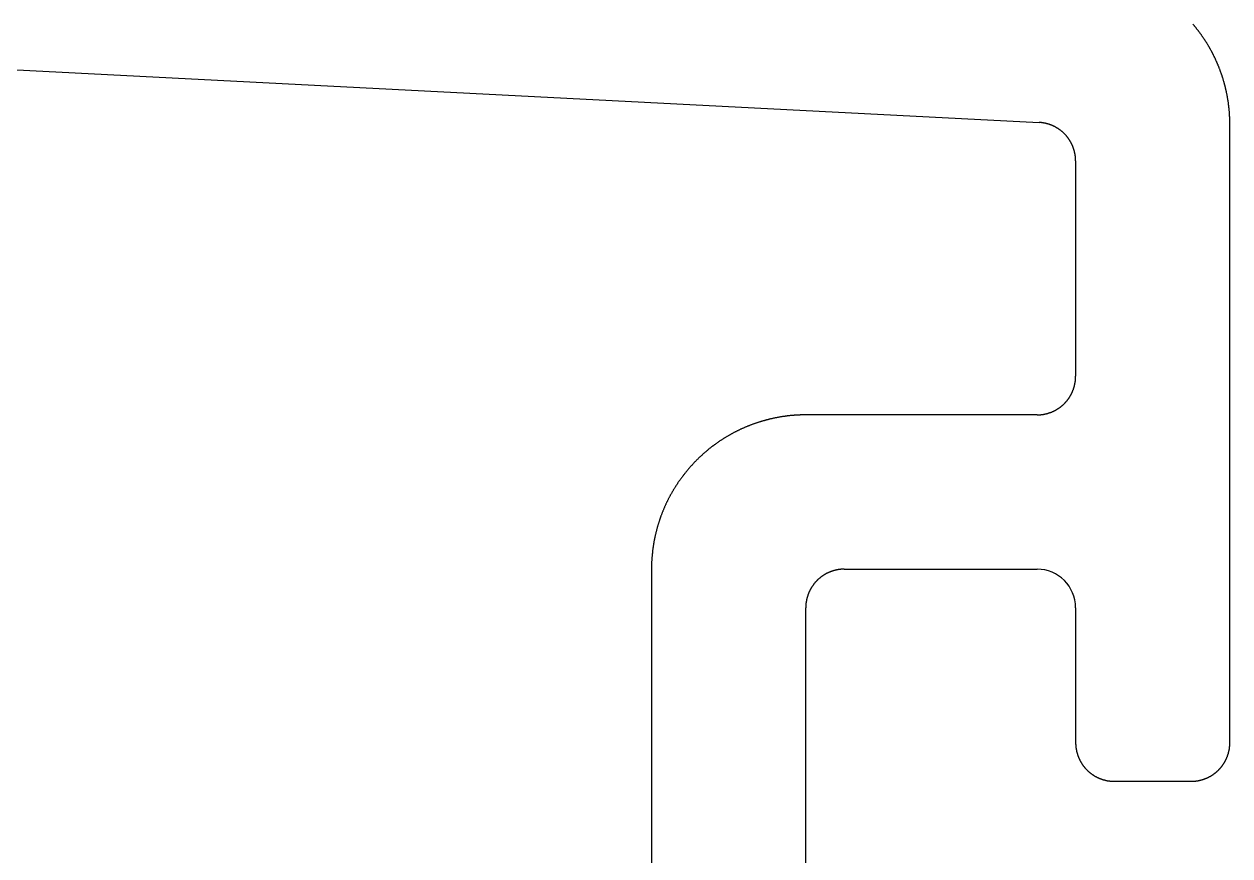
# Model space of a CAD drawing. Extents: x 684.6 to 746.4, y 447.5 to 521.4.
# Drawn here: x 730.76 to 746.39, y 498.7 to 509.49 of the extents above; entities that cross this region are included whole.
import ezdxf

# ---------------------------------------------------------------- set-up
doc = ezdxf.new("R2010")
doc.units = 0
doc.layers.get('0').update_dxf_attribs({"linetype": 'CONTINUOUS'})

msp = doc.modelspace()

# ---------------------------------------------------------------- linework, layer by layer
for p, q in [((722.469, 509.317), (743.919, 508.213)), ((746.393, 500.171), (746.393, 508.188)), ((744.393, 507.713), (744.393, 504.921)), ((743.893, 504.421), (740.893, 504.421)), ((738.893, 502.421), (738.893, 490.421)), ((741.393, 502.421), (743.893, 502.421)), ((740.893, 490.921), (740.893, 501.921)), ((744.393, 501.921), (744.393, 500.171)), ((744.893, 499.671), (745.893, 499.671))]:
    msp.add_line(p, q)
for points in [[(746.393, 508.188, 0), (746.393, 508.194, 0), (746.393, 508.2, 0), (746.393, 508.206, 0), (746.393, 508.212, 0), (746.393, 508.218, 0), (746.393, 508.224, 0), (746.392, 508.23, 0), (746.392, 508.236, 0), (746.392, 508.242, 0), (746.392, 508.248, 0), (746.392, 508.254, 0), (746.392, 508.26, 0), (746.391, 508.266, 0), (746.391, 508.272, 0), (746.391, 508.278, 0), (746.391, 508.284, 0), (746.39, 508.29, 0), (746.39, 508.296, 0), (746.39, 508.302, 0), (746.389, 508.308, 0), (746.389, 508.313, 0), (746.389, 508.319, 0), (746.388, 508.325, 0), (746.388, 508.331, 0), (746.387, 508.337, 0), (746.387, 508.343, 0), (746.386, 508.349, 0), (746.386, 508.355, 0), (746.385, 508.361, 0), (746.385, 508.367, 0), (746.384, 508.373, 0), (746.384, 508.379, 0), (746.383, 508.384, 0), (746.383, 508.39, 0), (746.382, 508.396, 0), (746.381, 508.402, 0), (746.381, 508.408, 0), (746.38, 508.414, 0), (746.379, 508.42, 0), (746.379, 508.426, 0), (746.378, 508.432, 0), (746.377, 508.437, 0), (746.377, 508.443, 0), (746.376, 508.449, 0), (746.375, 508.455, 0), (746.374, 508.461, 0), (746.373, 508.467, 0), (746.373, 508.473, 0), (746.372, 508.478, 0), (746.371, 508.484, 0), (746.37, 508.49, 0), (746.369, 508.496, 0), (746.368, 508.502, 0), (746.367, 508.508, 0), (746.366, 508.514, 0), (746.365, 508.519, 0), (746.364, 508.525, 0), (746.363, 508.531, 0), (746.362, 508.537, 0), (746.361, 508.543, 0), (746.36, 508.548, 0), (746.359, 508.554, 0), (746.358, 508.56, 0), (746.357, 508.566, 0), (746.356, 508.572, 0), (746.355, 508.578, 0), (746.353, 508.583, 0), (746.352, 508.589, 0), (746.351, 508.595, 0), (746.35, 508.601, 0), (746.349, 508.607, 0), (746.347, 508.612, 0), (746.346, 508.618, 0), (746.345, 508.624, 0), (746.344, 508.63, 0), (746.342, 508.636, 0), (746.341, 508.641, 0), (746.34, 508.647, 0), (746.338, 508.653, 0), (746.337, 508.659, 0), (746.335, 508.664, 0), (746.334, 508.67, 0), (746.332, 508.676, 0), (746.331, 508.682, 0), (746.33, 508.687, 0), (746.328, 508.693, 0), (746.327, 508.699, 0), (746.325, 508.705, 0), (746.323, 508.711, 0), (746.322, 508.716, 0), (746.32, 508.722, 0), (746.319, 508.728, 0), (746.317, 508.733, 0), (746.315, 508.739, 0), (746.314, 508.745, 0), (746.312, 508.751, 0), (746.31, 508.756, 0), (746.309, 508.762, 0), (746.307, 508.768, 0), (746.305, 508.773, 0), (746.304, 508.779, 0), (746.302, 508.785, 0), (746.3, 508.791, 0), (746.298, 508.796, 0), (746.296, 508.802, 0), (746.295, 508.808, 0), (746.293, 508.813, 0), (746.291, 508.819, 0), (746.289, 508.825, 0), (746.287, 508.83, 0), (746.285, 508.836, 0), (746.283, 508.842, 0), (746.281, 508.847, 0), (746.279, 508.853, 0), (746.277, 508.858, 0), (746.275, 508.864, 0), (746.273, 508.87, 0), (746.271, 508.875, 0), (746.269, 508.881, 0), (746.267, 508.886, 0), (746.265, 508.892, 0), (746.263, 508.898, 0), (746.261, 508.903, 0), (746.259, 508.909, 0), (746.256, 508.914, 0), (746.254, 508.92, 0), (746.252, 508.925, 0), (746.25, 508.931, 0), (746.248, 508.937, 0), (746.245, 508.942, 0), (746.243, 508.948, 0), (746.241, 508.953, 0), (746.239, 508.959, 0), (746.236, 508.964, 0), (746.234, 508.97, 0), (746.232, 508.975, 0), (746.229, 508.98, 0), (746.227, 508.986, 0), (746.225, 508.991, 0), (746.222, 508.997, 0), (746.22, 509.002, 0), (746.217, 509.008, 0), (746.215, 509.013, 0), (746.212, 509.018, 0), (746.21, 509.024, 0), (746.207, 509.029, 0), (746.205, 509.035, 0), (746.202, 509.04, 0), (746.2, 509.045, 0), (746.197, 509.051, 0), (746.195, 509.056, 0), (746.192, 509.061, 0), (746.19, 509.067, 0), (746.187, 509.072, 0), (746.184, 509.077, 0), (746.182, 509.083, 0), (746.179, 509.088, 0), (746.176, 509.093, 0), (746.174, 509.098, 0), (746.171, 509.104, 0), (746.168, 509.109, 0), (746.166, 509.114, 0), (746.163, 509.119, 0), (746.16, 509.125, 0), (746.157, 509.13, 0), (746.155, 509.135, 0), (746.152, 509.14, 0), (746.149, 509.145, 0), (746.146, 509.151, 0), (746.143, 509.156, 0), (746.14, 509.161, 0), (746.137, 509.166, 0), (746.135, 509.171, 0), (746.132, 509.176, 0), (746.129, 509.182, 0), (746.126, 509.187, 0), (746.123, 509.192, 0), (746.12, 509.197, 0), (746.117, 509.202, 0), (746.114, 509.207, 0), (746.111, 509.212, 0), (746.108, 509.217, 0), (746.105, 509.222, 0), (746.102, 509.227, 0), (746.099, 509.233, 0), (746.095, 509.238, 0), (746.092, 509.243, 0), (746.089, 509.248, 0), (746.086, 509.253, 0), (746.083, 509.258, 0), (746.08, 509.263, 0), (746.077, 509.268, 0), (746.073, 509.273, 0), (746.07, 509.278, 0), (746.067, 509.283, 0), (746.064, 509.288, 0), (746.06, 509.293, 0), (746.057, 509.297, 0), (746.054, 509.302, 0), (746.05, 509.307, 0), (746.047, 509.312, 0), (746.044, 509.317, 0), (746.04, 509.322, 0), (746.037, 509.327, 0), (746.034, 509.332, 0), (746.03, 509.337, 0), (746.027, 509.342, 0), (746.023, 509.346, 0), (746.02, 509.351, 0), (746.016, 509.356, 0), (746.013, 509.361, 0), (746.009, 509.366, 0), (746.006, 509.371, 0), (746.002, 509.375, 0), (745.999, 509.38, 0), (745.995, 509.385, 0), (745.992, 509.39, 0), (745.988, 509.395, 0), (745.984, 509.399, 0), (745.981, 509.404, 0), (745.977, 509.409, 0), (745.973, 509.414, 0), (745.97, 509.418, 0), (745.966, 509.423, 0), (745.962, 509.428, 0), (745.959, 509.432, 0), (745.955, 509.437, 0), (745.951, 509.442, 0), (745.948, 509.446, 0), (745.944, 509.451, 0), (745.94, 509.456, 0), (745.936, 509.46, 0), (745.932, 509.465, 0), (745.929, 509.469, 0), (745.925, 509.474, 0), (745.921, 509.479, 0), (745.917, 509.483, 0), (745.913, 509.488, 0)], [(744.393, 507.713, 0), (744.393, 507.717, 0), (744.393, 507.721, 0), (744.393, 507.725, 0), (744.393, 507.729, 0), (744.392, 507.733, 0), (744.392, 507.737, 0), (744.392, 507.741, 0), (744.392, 507.745, 0), (744.392, 507.749, 0), (744.391, 507.753, 0), (744.391, 507.757, 0), (744.391, 507.761, 0), (744.39, 507.765, 0), (744.39, 507.769, 0), (744.389, 507.773, 0), (744.389, 507.777, 0), (744.388, 507.781, 0), (744.388, 507.785, 0), (744.387, 507.789, 0), (744.386, 507.793, 0), (744.386, 507.797, 0), (744.385, 507.801, 0), (744.384, 507.805, 0), (744.384, 507.808, 0), (744.383, 507.812, 0), (744.382, 507.816, 0), (744.381, 507.82, 0), (744.38, 507.824, 0), (744.379, 507.828, 0), (744.378, 507.832, 0), (744.377, 507.836, 0), (744.376, 507.84, 0), (744.375, 507.843, 0), (744.374, 507.847, 0), (744.373, 507.851, 0), (744.372, 507.855, 0), (744.371, 507.859, 0), (744.37, 507.862, 0), (744.369, 507.866, 0), (744.367, 507.87, 0), (744.366, 507.874, 0), (744.365, 507.877, 0), (744.364, 507.881, 0), (744.362, 507.885, 0), (744.361, 507.889, 0), (744.359, 507.892, 0), (744.358, 507.896, 0), (744.356, 507.9, 0), (744.355, 507.903, 0), (744.353, 507.907, 0), (744.352, 507.911, 0), (744.35, 507.914, 0), (744.349, 507.918, 0), (744.347, 507.922, 0), (744.345, 507.925, 0), (744.344, 507.929, 0), (744.342, 507.932, 0), (744.34, 507.936, 0), (744.338, 507.94, 0), (744.337, 507.943, 0), (744.335, 507.947, 0), (744.333, 507.95, 0), (744.331, 507.954, 0), (744.329, 507.957, 0), (744.327, 507.96, 0), (744.325, 507.964, 0), (744.323, 507.967, 0), (744.321, 507.971, 0), (744.319, 507.974, 0), (744.317, 507.978, 0), (744.315, 507.981, 0), (744.313, 507.984, 0), (744.311, 507.988, 0), (744.309, 507.991, 0), (744.306, 507.994, 0), (744.304, 507.997, 0), (744.302, 508.001, 0), (744.3, 508.004, 0), (744.297, 508.007, 0), (744.295, 508.01, 0), (744.293, 508.014, 0), (744.29, 508.017, 0), (744.288, 508.02, 0), (744.285, 508.023, 0), (744.283, 508.026, 0), (744.28, 508.029, 0), (744.278, 508.032, 0), (744.275, 508.035, 0), (744.273, 508.038, 0), (744.27, 508.041, 0), (744.268, 508.044, 0), (744.265, 508.047, 0), (744.262, 508.05, 0), (744.26, 508.053, 0), (744.257, 508.056, 0), (744.254, 508.059, 0), (744.251, 508.062, 0), (744.249, 508.065, 0), (744.246, 508.067, 0), (744.243, 508.07, 0), (744.24, 508.073, 0), (744.237, 508.076, 0), (744.234, 508.078, 0), (744.231, 508.081, 0), (744.229, 508.084, 0), (744.226, 508.086, 0), (744.223, 508.089, 0), (744.22, 508.092, 0), (744.217, 508.094, 0), (744.214, 508.097, 0), (744.211, 508.099, 0), (744.207, 508.102, 0), (744.204, 508.104, 0), (744.201, 508.107, 0), (744.198, 508.109, 0), (744.195, 508.112, 0), (744.192, 508.114, 0), (744.189, 508.116, 0), (744.185, 508.119, 0), (744.182, 508.121, 0), (744.179, 508.123, 0), (744.176, 508.125, 0), (744.172, 508.128, 0), (744.169, 508.13, 0), (744.166, 508.132, 0), (744.162, 508.134, 0), (744.159, 508.136, 0), (744.156, 508.138, 0), (744.152, 508.14, 0), (744.149, 508.142, 0), (744.145, 508.144, 0), (744.142, 508.146, 0), (744.139, 508.148, 0), (744.135, 508.15, 0), (744.132, 508.152, 0), (744.128, 508.154, 0), (744.125, 508.156, 0), (744.121, 508.158, 0), (744.118, 508.16, 0), (744.114, 508.161, 0), (744.11, 508.163, 0), (744.107, 508.165, 0), (744.103, 508.166, 0), (744.1, 508.168, 0), (744.096, 508.17, 0), (744.092, 508.171, 0), (744.089, 508.173, 0), (744.085, 508.175, 0), (744.081, 508.176, 0), (744.078, 508.178, 0), (744.074, 508.179, 0), (744.07, 508.18, 0), (744.067, 508.182, 0), (744.063, 508.183, 0), (744.059, 508.185, 0), (744.055, 508.186, 0), (744.052, 508.187, 0), (744.048, 508.188, 0), (744.044, 508.19, 0), (744.04, 508.191, 0), (744.036, 508.192, 0), (744.033, 508.193, 0), (744.029, 508.194, 0), (744.025, 508.195, 0), (744.021, 508.196, 0), (744.017, 508.197, 0), (744.013, 508.198, 0), (744.009, 508.199, 0), (744.006, 508.2, 0), (744.002, 508.201, 0), (743.998, 508.202, 0), (743.994, 508.203, 0), (743.99, 508.204, 0), (743.986, 508.204, 0), (743.982, 508.205, 0), (743.978, 508.206, 0), (743.974, 508.206, 0), (743.97, 508.207, 0), (743.966, 508.208, 0), (743.962, 508.208, 0), (743.958, 508.209, 0), (743.955, 508.209, 0), (743.951, 508.21, 0), (743.947, 508.21, 0), (743.943, 508.211, 0), (743.939, 508.211, 0), (743.935, 508.211, 0), (743.931, 508.212, 0), (743.927, 508.212, 0), (743.923, 508.212, 0), (743.919, 508.213, 0)], [(743.893, 504.421, 0), (743.897, 504.421, 0), (743.901, 504.421, 0), (743.905, 504.421, 0), (743.909, 504.421, 0), (743.914, 504.421, 0), (743.918, 504.422, 0), (743.922, 504.422, 0), (743.926, 504.422, 0), (743.93, 504.422, 0), (743.934, 504.423, 0), (743.938, 504.423, 0), (743.942, 504.423, 0), (743.947, 504.424, 0), (743.951, 504.424, 0), (743.955, 504.425, 0), (743.959, 504.425, 0), (743.963, 504.426, 0), (743.967, 504.427, 0), (743.971, 504.427, 0), (743.975, 504.428, 0), (743.979, 504.429, 0), (743.983, 504.429, 0), (743.987, 504.43, 0), (743.991, 504.431, 0), (743.995, 504.432, 0), (743.999, 504.433, 0), (744.003, 504.434, 0), (744.007, 504.435, 0), (744.011, 504.435, 0), (744.015, 504.436, 0), (744.019, 504.438, 0), (744.023, 504.439, 0), (744.027, 504.44, 0), (744.031, 504.441, 0), (744.035, 504.442, 0), (744.039, 504.443, 0), (744.043, 504.444, 0), (744.047, 504.446, 0), (744.051, 504.447, 0), (744.055, 504.448, 0), (744.059, 504.45, 0), (744.063, 504.451, 0), (744.066, 504.452, 0), (744.07, 504.454, 0), (744.074, 504.455, 0), (744.078, 504.457, 0), (744.082, 504.458, 0), (744.086, 504.46, 0), (744.089, 504.462, 0), (744.093, 504.463, 0), (744.097, 504.465, 0), (744.101, 504.467, 0), (744.104, 504.468, 0), (744.108, 504.47, 0), (744.112, 504.472, 0), (744.115, 504.474, 0), (744.119, 504.475, 0), (744.123, 504.477, 0), (744.126, 504.479, 0), (744.13, 504.481, 0), (744.134, 504.483, 0), (744.137, 504.485, 0), (744.141, 504.487, 0), (744.144, 504.489, 0), (744.148, 504.491, 0), (744.151, 504.493, 0), (744.155, 504.495, 0), (744.158, 504.498, 0), (744.162, 504.5, 0), (744.165, 504.502, 0), (744.169, 504.504, 0), (744.172, 504.506, 0), (744.175, 504.509, 0), (744.179, 504.511, 0), (744.182, 504.513, 0), (744.186, 504.516, 0), (744.189, 504.518, 0), (744.192, 504.521, 0), (744.195, 504.523, 0), (744.199, 504.525, 0), (744.202, 504.528, 0), (744.205, 504.531, 0), (744.208, 504.533, 0), (744.211, 504.536, 0), (744.215, 504.538, 0), (744.218, 504.541, 0), (744.221, 504.544, 0), (744.224, 504.546, 0), (744.227, 504.549, 0), (744.23, 504.552, 0), (744.233, 504.555, 0), (744.236, 504.557, 0), (744.239, 504.56, 0), (744.242, 504.563, 0), (744.245, 504.566, 0), (744.248, 504.569, 0), (744.251, 504.572, 0), (744.254, 504.575, 0), (744.256, 504.578, 0), (744.259, 504.581, 0), (744.262, 504.584, 0), (744.265, 504.587, 0), (744.267, 504.59, 0), (744.27, 504.593, 0), (744.273, 504.596, 0), (744.275, 504.599, 0), (744.278, 504.602, 0), (744.281, 504.605, 0), (744.283, 504.609, 0), (744.286, 504.612, 0), (744.288, 504.615, 0), (744.291, 504.618, 0), (744.293, 504.621, 0), (744.296, 504.625, 0), (744.298, 504.628, 0), (744.3, 504.631, 0), (744.303, 504.635, 0), (744.305, 504.638, 0), (744.307, 504.642, 0), (744.31, 504.645, 0), (744.312, 504.648, 0), (744.314, 504.652, 0), (744.316, 504.655, 0), (744.318, 504.659, 0), (744.32, 504.662, 0), (744.323, 504.666, 0), (744.325, 504.669, 0), (744.327, 504.673, 0), (744.329, 504.677, 0), (744.331, 504.68, 0), (744.333, 504.684, 0), (744.335, 504.687, 0), (744.336, 504.691, 0), (744.338, 504.695, 0), (744.34, 504.698, 0), (744.342, 504.702, 0), (744.344, 504.706, 0), (744.346, 504.709, 0), (744.347, 504.713, 0), (744.349, 504.717, 0), (744.351, 504.721, 0), (744.352, 504.724, 0), (744.354, 504.728, 0), (744.355, 504.732, 0), (744.357, 504.736, 0), (744.358, 504.74, 0), (744.36, 504.743, 0), (744.361, 504.747, 0), (744.363, 504.751, 0), (744.364, 504.755, 0), (744.366, 504.759, 0), (744.367, 504.763, 0), (744.368, 504.767, 0), (744.369, 504.771, 0), (744.371, 504.775, 0), (744.372, 504.779, 0), (744.373, 504.782, 0), (744.374, 504.786, 0), (744.375, 504.79, 0), (744.376, 504.794, 0), (744.377, 504.798, 0), (744.378, 504.802, 0), (744.379, 504.806, 0), (744.38, 504.81, 0), (744.381, 504.814, 0), (744.382, 504.818, 0), (744.383, 504.822, 0), (744.384, 504.826, 0), (744.384, 504.831, 0), (744.385, 504.835, 0), (744.386, 504.839, 0), (744.387, 504.843, 0), (744.387, 504.847, 0), (744.388, 504.851, 0), (744.388, 504.855, 0), (744.389, 504.859, 0), (744.389, 504.863, 0), (744.39, 504.867, 0), (744.39, 504.871, 0), (744.391, 504.875, 0), (744.391, 504.88, 0), (744.391, 504.884, 0), (744.392, 504.888, 0), (744.392, 504.892, 0), (744.392, 504.896, 0), (744.392, 504.9, 0), (744.393, 504.904, 0), (744.393, 504.909, 0), (744.393, 504.913, 0), (744.393, 504.917, 0), (744.393, 504.921, 0)], [(740.893, 504.421, 0), (740.886, 504.421, 0), (740.879, 504.421, 0), (740.872, 504.421, 0), (740.865, 504.421, 0), (740.858, 504.421, 0), (740.85, 504.421, 0), (740.843, 504.42, 0), (740.836, 504.42, 0), (740.829, 504.42, 0), (740.822, 504.42, 0), (740.815, 504.419, 0), (740.808, 504.419, 0), (740.801, 504.419, 0), (740.794, 504.419, 0), (740.787, 504.418, 0), (740.78, 504.418, 0), (740.773, 504.417, 0), (740.766, 504.417, 0), (740.759, 504.416, 0), (740.752, 504.416, 0), (740.745, 504.416, 0), (740.738, 504.415, 0), (740.731, 504.414, 0), (740.724, 504.414, 0), (740.717, 504.413, 0), (740.71, 504.413, 0), (740.703, 504.412, 0), (740.696, 504.411, 0), (740.689, 504.411, 0), (740.682, 504.41, 0), (740.675, 504.409, 0), (740.668, 504.408, 0), (740.661, 504.408, 0), (740.654, 504.407, 0), (740.647, 504.406, 0), (740.64, 504.405, 0), (740.633, 504.404, 0), (740.627, 504.403, 0), (740.62, 504.402, 0), (740.613, 504.401, 0), (740.606, 504.4, 0), (740.599, 504.399, 0), (740.592, 504.398, 0), (740.585, 504.397, 0), (740.578, 504.396, 0), (740.571, 504.395, 0), (740.564, 504.394, 0), (740.557, 504.393, 0), (740.551, 504.391, 0), (740.544, 504.39, 0), (740.537, 504.389, 0), (740.53, 504.388, 0), (740.523, 504.386, 0), (740.516, 504.385, 0), (740.509, 504.384, 0), (740.502, 504.382, 0), (740.496, 504.381, 0), (740.489, 504.38, 0), (740.482, 504.378, 0), (740.475, 504.377, 0), (740.468, 504.375, 0), (740.461, 504.374, 0), (740.454, 504.372, 0), (740.448, 504.371, 0), (740.441, 504.369, 0), (740.434, 504.368, 0), (740.427, 504.366, 0), (740.42, 504.364, 0), (740.413, 504.363, 0), (740.407, 504.361, 0), (740.4, 504.359, 0), (740.393, 504.357, 0), (740.386, 504.356, 0), (740.379, 504.354, 0), (740.373, 504.352, 0), (740.366, 504.35, 0), (740.359, 504.348, 0), (740.352, 504.346, 0), (740.345, 504.345, 0), (740.339, 504.343, 0), (740.332, 504.341, 0), (740.325, 504.339, 0), (740.318, 504.337, 0), (740.312, 504.335, 0), (740.305, 504.333, 0), (740.298, 504.33, 0), (740.291, 504.328, 0), (740.285, 504.326, 0), (740.278, 504.324, 0), (740.271, 504.322, 0), (740.265, 504.32, 0), (740.258, 504.317, 0), (740.251, 504.315, 0), (740.245, 504.313, 0), (740.238, 504.311, 0), (740.231, 504.308, 0), (740.225, 504.306, 0), (740.218, 504.304, 0), (740.211, 504.301, 0), (740.205, 504.299, 0), (740.198, 504.296, 0), (740.191, 504.294, 0), (740.185, 504.291, 0), (740.178, 504.289, 0), (740.172, 504.286, 0), (740.165, 504.284, 0), (740.159, 504.281, 0), (740.152, 504.279, 0), (740.145, 504.276, 0), (740.139, 504.273, 0), (740.132, 504.271, 0), (740.126, 504.268, 0), (740.119, 504.265, 0), (740.113, 504.263, 0), (740.106, 504.26, 0), (740.1, 504.257, 0), (740.094, 504.254, 0), (740.087, 504.251, 0), (740.081, 504.249, 0), (740.074, 504.246, 0), (740.068, 504.243, 0), (740.062, 504.24, 0), (740.055, 504.237, 0), (740.049, 504.234, 0), (740.042, 504.231, 0), (740.036, 504.228, 0), (740.03, 504.225, 0), (740.024, 504.222, 0), (740.017, 504.219, 0), (740.011, 504.216, 0), (740.005, 504.213, 0), (739.998, 504.21, 0), (739.992, 504.207, 0), (739.986, 504.203, 0), (739.98, 504.2, 0), (739.973, 504.197, 0), (739.967, 504.194, 0), (739.961, 504.191, 0), (739.955, 504.187, 0), (739.949, 504.184, 0), (739.943, 504.181, 0), (739.936, 504.177, 0), (739.93, 504.174, 0), (739.924, 504.171, 0), (739.918, 504.167, 0), (739.912, 504.164, 0), (739.906, 504.16, 0), (739.9, 504.157, 0), (739.894, 504.154, 0), (739.888, 504.15, 0), (739.882, 504.146, 0), (739.876, 504.143, 0), (739.87, 504.139, 0), (739.864, 504.136, 0), (739.858, 504.132, 0), (739.852, 504.129, 0), (739.846, 504.125, 0), (739.84, 504.121, 0), (739.834, 504.118, 0), (739.828, 504.114, 0), (739.822, 504.11, 0), (739.816, 504.106, 0), (739.81, 504.103, 0), (739.804, 504.099, 0), (739.798, 504.095, 0), (739.793, 504.091, 0), (739.787, 504.087, 0), (739.781, 504.083, 0), (739.775, 504.079, 0), (739.769, 504.075, 0), (739.763, 504.071, 0), (739.758, 504.067, 0), (739.752, 504.063, 0), (739.746, 504.059, 0), (739.74, 504.055, 0), (739.735, 504.051, 0), (739.729, 504.047, 0), (739.723, 504.043, 0), (739.717, 504.039, 0), (739.712, 504.035, 0), (739.706, 504.031, 0), (739.7, 504.026, 0), (739.695, 504.022, 0), (739.689, 504.018, 0), (739.683, 504.014, 0), (739.678, 504.01, 0), (739.672, 504.005, 0), (739.667, 504.001, 0), (739.661, 503.997, 0), (739.656, 503.992, 0), (739.65, 503.988, 0), (739.644, 503.983, 0), (739.639, 503.979, 0), (739.634, 503.975, 0), (739.628, 503.97, 0), (739.623, 503.966, 0), (739.617, 503.961, 0), (739.612, 503.957, 0), (739.606, 503.952, 0), (739.601, 503.948, 0), (739.596, 503.943, 0), (739.59, 503.938, 0), (739.585, 503.934, 0), (739.579, 503.929, 0), (739.574, 503.925, 0), (739.569, 503.92, 0), (739.564, 503.915, 0), (739.558, 503.911, 0), (739.553, 503.906, 0), (739.548, 503.901, 0), (739.543, 503.896, 0), (739.537, 503.892, 0), (739.532, 503.887, 0), (739.527, 503.882, 0), (739.522, 503.877, 0), (739.517, 503.872, 0), (739.512, 503.868, 0), (739.507, 503.863, 0), (739.502, 503.858, 0), (739.497, 503.853, 0), (739.492, 503.848, 0), (739.487, 503.843, 0), (739.482, 503.838, 0), (739.477, 503.833, 0), (739.472, 503.828, 0), (739.467, 503.823, 0), (739.462, 503.818, 0), (739.457, 503.813, 0), (739.452, 503.808, 0), (739.447, 503.803, 0), (739.443, 503.798, 0), (739.438, 503.793, 0), (739.433, 503.788, 0), (739.428, 503.783, 0), (739.423, 503.778, 0), (739.419, 503.772, 0), (739.414, 503.767, 0), (739.409, 503.762, 0), (739.405, 503.757, 0), (739.4, 503.752, 0), (739.395, 503.746, 0), (739.391, 503.741, 0), (739.386, 503.736, 0), (739.381, 503.73, 0), (739.377, 503.725, 0), (739.372, 503.72, 0), (739.368, 503.714, 0), (739.363, 503.709, 0), (739.359, 503.704, 0), (739.354, 503.698, 0), (739.35, 503.693, 0), (739.345, 503.687, 0), (739.341, 503.682, 0), (739.336, 503.677, 0), (739.332, 503.671, 0), (739.328, 503.666, 0), (739.323, 503.66, 0), (739.319, 503.655, 0), (739.315, 503.649, 0), (739.31, 503.643, 0), (739.306, 503.638, 0), (739.302, 503.632, 0), (739.297, 503.627, 0), (739.293, 503.621, 0), (739.289, 503.615, 0), (739.285, 503.61, 0), (739.281, 503.604, 0), (739.277, 503.598, 0), (739.272, 503.593, 0), (739.268, 503.587, 0), (739.264, 503.581, 0), (739.26, 503.576, 0), (739.256, 503.57, 0), (739.252, 503.564, 0), (739.248, 503.558, 0), (739.244, 503.553, 0), (739.24, 503.547, 0), (739.236, 503.541, 0), (739.232, 503.535, 0), (739.228, 503.529, 0), (739.224, 503.523, 0), (739.221, 503.517, 0), (739.217, 503.512, 0), (739.213, 503.506, 0), (739.209, 503.5, 0), (739.205, 503.494, 0), (739.202, 503.488, 0), (739.198, 503.482, 0), (739.194, 503.476, 0), (739.19, 503.47, 0), (739.187, 503.464, 0), (739.183, 503.458, 0), (739.179, 503.452, 0), (739.176, 503.446, 0), (739.172, 503.44, 0), (739.169, 503.434, 0), (739.165, 503.428, 0), (739.162, 503.422, 0), (739.158, 503.416, 0), (739.155, 503.41, 0), (739.151, 503.404, 0), (739.148, 503.397, 0), (739.144, 503.391, 0), (739.141, 503.385, 0), (739.137, 503.379, 0), (739.134, 503.373, 0), (739.131, 503.367, 0), (739.127, 503.36, 0), (739.124, 503.354, 0), (739.121, 503.348, 0), (739.118, 503.342, 0), (739.114, 503.336, 0), (739.111, 503.329, 0), (739.108, 503.323, 0), (739.105, 503.317, 0), (739.102, 503.311, 0), (739.099, 503.304, 0), (739.096, 503.298, 0), (739.092, 503.292, 0), (739.089, 503.285, 0), (739.086, 503.279, 0), (739.083, 503.273, 0), (739.08, 503.266, 0), (739.077, 503.26, 0), (739.075, 503.254, 0), (739.072, 503.247, 0), (739.069, 503.241, 0), (739.066, 503.235, 0), (739.063, 503.228, 0), (739.06, 503.222, 0), (739.057, 503.215, 0), (739.055, 503.209, 0), (739.052, 503.202, 0), (739.049, 503.196, 0), (739.047, 503.19, 0), (739.044, 503.183, 0), (739.041, 503.177, 0), (739.039, 503.17, 0), (739.036, 503.164, 0), (739.033, 503.157, 0), (739.031, 503.151, 0), (739.028, 503.144, 0), (739.026, 503.138, 0), (739.023, 503.131, 0), (739.021, 503.125, 0), (739.018, 503.118, 0), (739.016, 503.111, 0), (739.013, 503.105, 0), (739.011, 503.098, 0), (739.009, 503.092, 0), (739.006, 503.085, 0), (739.004, 503.078, 0), (739.002, 503.072, 0), (739, 503.065, 0), (738.997, 503.059, 0), (738.995, 503.052, 0), (738.993, 503.045, 0), (738.991, 503.039, 0), (738.989, 503.032, 0), (738.986, 503.025, 0), (738.984, 503.018, 0), (738.982, 503.012, 0), (738.98, 503.005, 0), (738.978, 502.998, 0), (738.976, 502.992, 0), (738.974, 502.985, 0), (738.972, 502.978, 0), (738.97, 502.971, 0), (738.968, 502.965, 0), (738.966, 502.958, 0), (738.965, 502.951, 0), (738.963, 502.944, 0), (738.961, 502.938, 0), (738.959, 502.931, 0), (738.957, 502.924, 0), (738.956, 502.917, 0), (738.954, 502.91, 0), (738.952, 502.903, 0), (738.95, 502.897, 0), (738.949, 502.89, 0), (738.947, 502.883, 0), (738.946, 502.876, 0), (738.944, 502.869, 0), (738.942, 502.862, 0), (738.941, 502.856, 0), (738.939, 502.849, 0), (738.938, 502.842, 0), (738.936, 502.835, 0), (738.935, 502.828, 0), (738.933, 502.821, 0), (738.932, 502.814, 0), (738.931, 502.807, 0), (738.929, 502.8, 0), (738.928, 502.793, 0), (738.927, 502.787, 0), (738.925, 502.78, 0), (738.924, 502.773, 0), (738.923, 502.766, 0), (738.922, 502.759, 0), (738.921, 502.752, 0), (738.919, 502.745, 0), (738.918, 502.738, 0), (738.917, 502.731, 0), (738.916, 502.724, 0), (738.915, 502.717, 0), (738.914, 502.71, 0), (738.913, 502.703, 0), (738.912, 502.696, 0), (738.911, 502.689, 0), (738.91, 502.682, 0), (738.909, 502.675, 0), (738.908, 502.668, 0), (738.907, 502.661, 0), (738.907, 502.654, 0), (738.906, 502.647, 0), (738.905, 502.64, 0), (738.904, 502.633, 0), (738.904, 502.626, 0), (738.903, 502.619, 0), (738.902, 502.612, 0), (738.901, 502.605, 0), (738.901, 502.598, 0), (738.9, 502.591, 0), (738.9, 502.584, 0), (738.899, 502.577, 0), (738.898, 502.57, 0), (738.898, 502.562, 0), (738.897, 502.555, 0), (738.897, 502.548, 0), (738.897, 502.541, 0), (738.896, 502.534, 0), (738.896, 502.527, 0), (738.895, 502.52, 0), (738.895, 502.513, 0), (738.895, 502.506, 0), (738.894, 502.499, 0), (738.894, 502.492, 0), (738.894, 502.485, 0), (738.894, 502.478, 0), (738.894, 502.471, 0), (738.893, 502.463, 0), (738.893, 502.456, 0), (738.893, 502.449, 0), (738.893, 502.442, 0), (738.893, 502.435, 0), (738.893, 502.428, 0), (738.893, 502.421, 0)], [(741.393, 502.421, 0), (741.389, 502.421, 0), (741.385, 502.421, 0), (741.38, 502.421, 0), (741.376, 502.421, 0), (741.372, 502.421, 0), (741.368, 502.42, 0), (741.364, 502.42, 0), (741.36, 502.42, 0), (741.356, 502.42, 0), (741.352, 502.419, 0), (741.347, 502.419, 0), (741.343, 502.418, 0), (741.339, 502.418, 0), (741.335, 502.418, 0), (741.331, 502.417, 0), (741.327, 502.416, 0), (741.323, 502.416, 0), (741.319, 502.415, 0), (741.315, 502.415, 0), (741.311, 502.414, 0), (741.307, 502.413, 0), (741.303, 502.413, 0), (741.298, 502.412, 0), (741.294, 502.411, 0), (741.29, 502.41, 0), (741.286, 502.409, 0), (741.282, 502.408, 0), (741.278, 502.407, 0), (741.274, 502.406, 0), (741.27, 502.405, 0), (741.266, 502.404, 0), (741.262, 502.403, 0), (741.258, 502.402, 0), (741.255, 502.401, 0), (741.251, 502.4, 0), (741.247, 502.399, 0), (741.243, 502.398, 0), (741.239, 502.396, 0), (741.235, 502.395, 0), (741.231, 502.394, 0), (741.227, 502.392, 0), (741.223, 502.391, 0), (741.219, 502.39, 0), (741.216, 502.388, 0), (741.212, 502.387, 0), (741.208, 502.385, 0), (741.204, 502.384, 0), (741.2, 502.382, 0), (741.197, 502.38, 0), (741.193, 502.379, 0), (741.189, 502.377, 0), (741.185, 502.375, 0), (741.182, 502.374, 0), (741.178, 502.372, 0), (741.174, 502.37, 0), (741.17, 502.368, 0), (741.167, 502.367, 0), (741.163, 502.365, 0), (741.16, 502.363, 0), (741.156, 502.361, 0), (741.152, 502.359, 0), (741.149, 502.357, 0), (741.145, 502.355, 0), (741.142, 502.353, 0), (741.138, 502.351, 0), (741.135, 502.349, 0), (741.131, 502.347, 0), (741.128, 502.344, 0), (741.124, 502.342, 0), (741.121, 502.34, 0), (741.117, 502.338, 0), (741.114, 502.336, 0), (741.11, 502.333, 0), (741.107, 502.331, 0), (741.104, 502.329, 0), (741.1, 502.326, 0), (741.097, 502.324, 0), (741.094, 502.321, 0), (741.09, 502.319, 0), (741.087, 502.316, 0), (741.084, 502.314, 0), (741.081, 502.311, 0), (741.078, 502.309, 0), (741.074, 502.306, 0), (741.071, 502.304, 0), (741.068, 502.301, 0), (741.065, 502.298, 0), (741.062, 502.296, 0), (741.059, 502.293, 0), (741.056, 502.29, 0), (741.053, 502.287, 0), (741.05, 502.285, 0), (741.047, 502.282, 0), (741.044, 502.279, 0), (741.041, 502.276, 0), (741.038, 502.273, 0), (741.035, 502.27, 0), (741.032, 502.267, 0), (741.029, 502.264, 0), (741.027, 502.261, 0), (741.024, 502.258, 0), (741.021, 502.255, 0), (741.018, 502.252, 0), (741.016, 502.249, 0), (741.013, 502.246, 0), (741.01, 502.243, 0), (741.008, 502.24, 0), (741.005, 502.237, 0), (741.003, 502.233, 0), (741, 502.23, 0), (740.998, 502.227, 0), (740.995, 502.224, 0), (740.993, 502.22, 0), (740.99, 502.217, 0), (740.988, 502.214, 0), (740.985, 502.21, 0), (740.983, 502.207, 0), (740.981, 502.204, 0), (740.979, 502.2, 0), (740.976, 502.197, 0), (740.974, 502.193, 0), (740.972, 502.19, 0), (740.97, 502.187, 0), (740.967, 502.183, 0), (740.965, 502.18, 0), (740.963, 502.176, 0), (740.961, 502.173, 0), (740.959, 502.169, 0), (740.957, 502.165, 0), (740.955, 502.162, 0), (740.953, 502.158, 0), (740.951, 502.155, 0), (740.949, 502.151, 0), (740.947, 502.147, 0), (740.946, 502.144, 0), (740.944, 502.14, 0), (740.942, 502.136, 0), (740.94, 502.132, 0), (740.939, 502.129, 0), (740.937, 502.125, 0), (740.935, 502.121, 0), (740.934, 502.117, 0), (740.932, 502.114, 0), (740.93, 502.11, 0), (740.929, 502.106, 0), (740.927, 502.102, 0), (740.926, 502.098, 0), (740.924, 502.095, 0), (740.923, 502.091, 0), (740.922, 502.087, 0), (740.92, 502.083, 0), (740.919, 502.079, 0), (740.918, 502.075, 0), (740.916, 502.071, 0), (740.915, 502.067, 0), (740.914, 502.063, 0), (740.913, 502.059, 0), (740.912, 502.055, 0), (740.911, 502.052, 0), (740.91, 502.048, 0), (740.908, 502.044, 0), (740.907, 502.04, 0), (740.907, 502.036, 0), (740.906, 502.032, 0), (740.905, 502.028, 0), (740.904, 502.024, 0), (740.903, 502.019, 0), (740.902, 502.015, 0), (740.901, 502.011, 0), (740.901, 502.007, 0), (740.9, 502.003, 0), (740.899, 501.999, 0), (740.899, 501.995, 0), (740.898, 501.991, 0), (740.897, 501.987, 0), (740.897, 501.983, 0), (740.896, 501.979, 0), (740.896, 501.975, 0), (740.895, 501.971, 0), (740.895, 501.966, 0), (740.895, 501.962, 0), (740.894, 501.958, 0), (740.894, 501.954, 0), (740.894, 501.95, 0), (740.894, 501.946, 0), (740.893, 501.942, 0), (740.893, 501.938, 0), (740.893, 501.933, 0), (740.893, 501.929, 0), (740.893, 501.925, 0), (740.893, 501.921, 0)], [(744.393, 500.171, 0), (744.393, 500.167, 0), (744.393, 500.163, 0), (744.393, 500.159, 0), (744.393, 500.154, 0), (744.393, 500.15, 0), (744.394, 500.146, 0), (744.394, 500.142, 0), (744.394, 500.138, 0), (744.394, 500.134, 0), (744.395, 500.13, 0), (744.395, 500.126, 0), (744.395, 500.121, 0), (744.396, 500.117, 0), (744.396, 500.113, 0), (744.397, 500.109, 0), (744.397, 500.105, 0), (744.398, 500.101, 0), (744.399, 500.097, 0), (744.399, 500.093, 0), (744.4, 500.089, 0), (744.401, 500.085, 0), (744.401, 500.081, 0), (744.402, 500.077, 0), (744.403, 500.072, 0), (744.404, 500.068, 0), (744.405, 500.064, 0), (744.406, 500.06, 0), (744.406, 500.056, 0), (744.407, 500.052, 0), (744.408, 500.048, 0), (744.409, 500.044, 0), (744.411, 500.04, 0), (744.412, 500.037, 0), (744.413, 500.033, 0), (744.414, 500.029, 0), (744.415, 500.025, 0), (744.416, 500.021, 0), (744.418, 500.017, 0), (744.419, 500.013, 0), (744.42, 500.009, 0), (744.422, 500.005, 0), (744.423, 500.001, 0), (744.424, 499.997, 0), (744.426, 499.994, 0), (744.427, 499.99, 0), (744.429, 499.986, 0), (744.43, 499.982, 0), (744.432, 499.978, 0), (744.433, 499.975, 0), (744.435, 499.971, 0), (744.437, 499.967, 0), (744.438, 499.963, 0), (744.44, 499.96, 0), (744.442, 499.956, 0), (744.444, 499.952, 0), (744.446, 499.949, 0), (744.447, 499.945, 0), (744.449, 499.941, 0), (744.451, 499.938, 0), (744.453, 499.934, 0), (744.455, 499.93, 0), (744.457, 499.927, 0), (744.459, 499.923, 0), (744.461, 499.92, 0), (744.463, 499.916, 0), (744.465, 499.913, 0), (744.467, 499.909, 0), (744.469, 499.906, 0), (744.472, 499.902, 0), (744.474, 499.899, 0), (744.476, 499.895, 0), (744.478, 499.892, 0), (744.481, 499.888, 0), (744.483, 499.885, 0), (744.485, 499.882, 0), (744.488, 499.878, 0), (744.49, 499.875, 0), (744.492, 499.872, 0), (744.495, 499.868, 0), (744.497, 499.865, 0), (744.5, 499.862, 0), (744.502, 499.859, 0), (744.505, 499.856, 0), (744.508, 499.852, 0), (744.51, 499.849, 0), (744.513, 499.846, 0), (744.516, 499.843, 0), (744.518, 499.84, 0), (744.521, 499.837, 0), (744.524, 499.834, 0), (744.526, 499.831, 0), (744.529, 499.828, 0), (744.532, 499.825, 0), (744.535, 499.822, 0), (744.538, 499.819, 0), (744.541, 499.816, 0), (744.544, 499.813, 0), (744.547, 499.81, 0), (744.55, 499.808, 0), (744.553, 499.805, 0), (744.556, 499.802, 0), (744.559, 499.799, 0), (744.562, 499.797, 0), (744.565, 499.794, 0), (744.568, 499.791, 0), (744.571, 499.789, 0), (744.574, 499.786, 0), (744.577, 499.783, 0), (744.58, 499.781, 0), (744.584, 499.778, 0), (744.587, 499.776, 0), (744.59, 499.773, 0), (744.593, 499.771, 0), (744.597, 499.768, 0), (744.6, 499.766, 0), (744.603, 499.764, 0), (744.607, 499.761, 0), (744.61, 499.759, 0), (744.614, 499.757, 0), (744.617, 499.754, 0), (744.62, 499.752, 0), (744.624, 499.75, 0), (744.627, 499.748, 0), (744.631, 499.746, 0), (744.634, 499.743, 0), (744.638, 499.741, 0), (744.641, 499.739, 0), (744.645, 499.737, 0), (744.648, 499.735, 0), (744.652, 499.733, 0), (744.656, 499.731, 0), (744.659, 499.729, 0), (744.663, 499.727, 0), (744.667, 499.726, 0), (744.67, 499.724, 0), (744.674, 499.722, 0), (744.678, 499.72, 0), (744.681, 499.718, 0), (744.685, 499.717, 0), (744.689, 499.715, 0), (744.693, 499.713, 0), (744.696, 499.712, 0), (744.7, 499.71, 0), (744.704, 499.708, 0), (744.708, 499.707, 0), (744.712, 499.705, 0), (744.715, 499.704, 0), (744.719, 499.703, 0), (744.723, 499.701, 0), (744.727, 499.7, 0), (744.731, 499.698, 0), (744.735, 499.697, 0), (744.739, 499.696, 0), (744.743, 499.694, 0), (744.747, 499.693, 0), (744.75, 499.692, 0), (744.754, 499.691, 0), (744.758, 499.69, 0), (744.762, 499.689, 0), (744.766, 499.688, 0), (744.77, 499.687, 0), (744.774, 499.686, 0), (744.778, 499.685, 0), (744.782, 499.684, 0), (744.786, 499.683, 0), (744.79, 499.682, 0), (744.794, 499.681, 0), (744.798, 499.68, 0), (744.802, 499.679, 0), (744.807, 499.679, 0), (744.811, 499.678, 0), (744.815, 499.677, 0), (744.819, 499.677, 0), (744.823, 499.676, 0), (744.827, 499.675, 0), (744.831, 499.675, 0), (744.835, 499.674, 0), (744.839, 499.674, 0), (744.843, 499.674, 0), (744.847, 499.673, 0), (744.852, 499.673, 0), (744.856, 499.672, 0), (744.86, 499.672, 0), (744.864, 499.672, 0), (744.868, 499.672, 0), (744.872, 499.671, 0), (744.876, 499.671, 0), (744.88, 499.671, 0), (744.885, 499.671, 0), (744.889, 499.671, 0), (744.893, 499.671, 0)], [(745.893, 499.671, 0), (745.897, 499.671, 0), (745.901, 499.671, 0), (745.905, 499.671, 0), (745.909, 499.671, 0), (745.914, 499.671, 0), (745.918, 499.672, 0), (745.922, 499.672, 0), (745.926, 499.672, 0), (745.93, 499.672, 0), (745.934, 499.673, 0), (745.938, 499.673, 0), (745.942, 499.673, 0), (745.947, 499.674, 0), (745.951, 499.674, 0), (745.955, 499.675, 0), (745.959, 499.675, 0), (745.963, 499.676, 0), (745.967, 499.677, 0), (745.971, 499.677, 0), (745.975, 499.678, 0), (745.979, 499.679, 0), (745.983, 499.679, 0), (745.987, 499.68, 0), (745.991, 499.681, 0), (745.995, 499.682, 0), (745.999, 499.683, 0), (746.003, 499.684, 0), (746.007, 499.685, 0), (746.011, 499.685, 0), (746.015, 499.686, 0), (746.019, 499.688, 0), (746.023, 499.689, 0), (746.027, 499.69, 0), (746.031, 499.691, 0), (746.035, 499.692, 0), (746.039, 499.693, 0), (746.043, 499.694, 0), (746.047, 499.696, 0), (746.051, 499.697, 0), (746.055, 499.698, 0), (746.059, 499.7, 0), (746.063, 499.701, 0), (746.066, 499.702, 0), (746.07, 499.704, 0), (746.074, 499.705, 0), (746.078, 499.707, 0), (746.082, 499.708, 0), (746.086, 499.71, 0), (746.089, 499.712, 0), (746.093, 499.713, 0), (746.097, 499.715, 0), (746.101, 499.717, 0), (746.104, 499.718, 0), (746.108, 499.72, 0), (746.112, 499.722, 0), (746.115, 499.724, 0), (746.119, 499.725, 0), (746.123, 499.727, 0), (746.126, 499.729, 0), (746.13, 499.731, 0), (746.134, 499.733, 0), (746.137, 499.735, 0), (746.141, 499.737, 0), (746.144, 499.739, 0), (746.148, 499.741, 0), (746.151, 499.743, 0), (746.155, 499.745, 0), (746.158, 499.748, 0), (746.162, 499.75, 0), (746.165, 499.752, 0), (746.169, 499.754, 0), (746.172, 499.756, 0), (746.175, 499.759, 0), (746.179, 499.761, 0), (746.182, 499.763, 0), (746.186, 499.766, 0), (746.189, 499.768, 0), (746.192, 499.771, 0), (746.195, 499.773, 0), (746.199, 499.775, 0), (746.202, 499.778, 0), (746.205, 499.781, 0), (746.208, 499.783, 0), (746.211, 499.786, 0), (746.215, 499.788, 0), (746.218, 499.791, 0), (746.221, 499.794, 0), (746.224, 499.796, 0), (746.227, 499.799, 0), (746.23, 499.802, 0), (746.233, 499.805, 0), (746.236, 499.807, 0), (746.239, 499.81, 0), (746.242, 499.813, 0), (746.245, 499.816, 0), (746.248, 499.819, 0), (746.251, 499.822, 0), (746.254, 499.825, 0), (746.256, 499.828, 0), (746.259, 499.831, 0), (746.262, 499.834, 0), (746.265, 499.837, 0), (746.267, 499.84, 0), (746.27, 499.843, 0), (746.273, 499.846, 0), (746.275, 499.849, 0), (746.278, 499.852, 0), (746.281, 499.855, 0), (746.283, 499.859, 0), (746.286, 499.862, 0), (746.288, 499.865, 0), (746.291, 499.868, 0), (746.293, 499.871, 0), (746.296, 499.875, 0), (746.298, 499.878, 0), (746.3, 499.881, 0), (746.303, 499.885, 0), (746.305, 499.888, 0), (746.307, 499.892, 0), (746.31, 499.895, 0), (746.312, 499.898, 0), (746.314, 499.902, 0), (746.316, 499.905, 0), (746.318, 499.909, 0), (746.32, 499.912, 0), (746.323, 499.916, 0), (746.325, 499.919, 0), (746.327, 499.923, 0), (746.329, 499.927, 0), (746.331, 499.93, 0), (746.333, 499.934, 0), (746.335, 499.937, 0), (746.336, 499.941, 0), (746.338, 499.945, 0), (746.34, 499.948, 0), (746.342, 499.952, 0), (746.344, 499.956, 0), (746.346, 499.959, 0), (746.347, 499.963, 0), (746.349, 499.967, 0), (746.351, 499.971, 0), (746.352, 499.974, 0), (746.354, 499.978, 0), (746.355, 499.982, 0), (746.357, 499.986, 0), (746.358, 499.99, 0), (746.36, 499.993, 0), (746.361, 499.997, 0), (746.363, 500.001, 0), (746.364, 500.005, 0), (746.366, 500.009, 0), (746.367, 500.013, 0), (746.368, 500.017, 0), (746.369, 500.021, 0), (746.371, 500.025, 0), (746.372, 500.029, 0), (746.373, 500.032, 0), (746.374, 500.036, 0), (746.375, 500.04, 0), (746.376, 500.044, 0), (746.377, 500.048, 0), (746.378, 500.052, 0), (746.379, 500.056, 0), (746.38, 500.06, 0), (746.381, 500.064, 0), (746.382, 500.068, 0), (746.383, 500.072, 0), (746.384, 500.076, 0), (746.384, 500.081, 0), (746.385, 500.085, 0), (746.386, 500.089, 0), (746.387, 500.093, 0), (746.387, 500.097, 0), (746.388, 500.101, 0), (746.388, 500.105, 0), (746.389, 500.109, 0), (746.389, 500.113, 0), (746.39, 500.117, 0), (746.39, 500.121, 0), (746.391, 500.125, 0), (746.391, 500.13, 0), (746.391, 500.134, 0), (746.392, 500.138, 0), (746.392, 500.142, 0), (746.392, 500.146, 0), (746.392, 500.15, 0), (746.393, 500.154, 0), (746.393, 500.159, 0), (746.393, 500.163, 0), (746.393, 500.167, 0), (746.393, 500.171, 0)]]:
    msp.add_polyline3d(points)
msp.add_arc((743.893, 501.921), 0.5, 360, 90)

doc.saveas('drawing.dxf')
